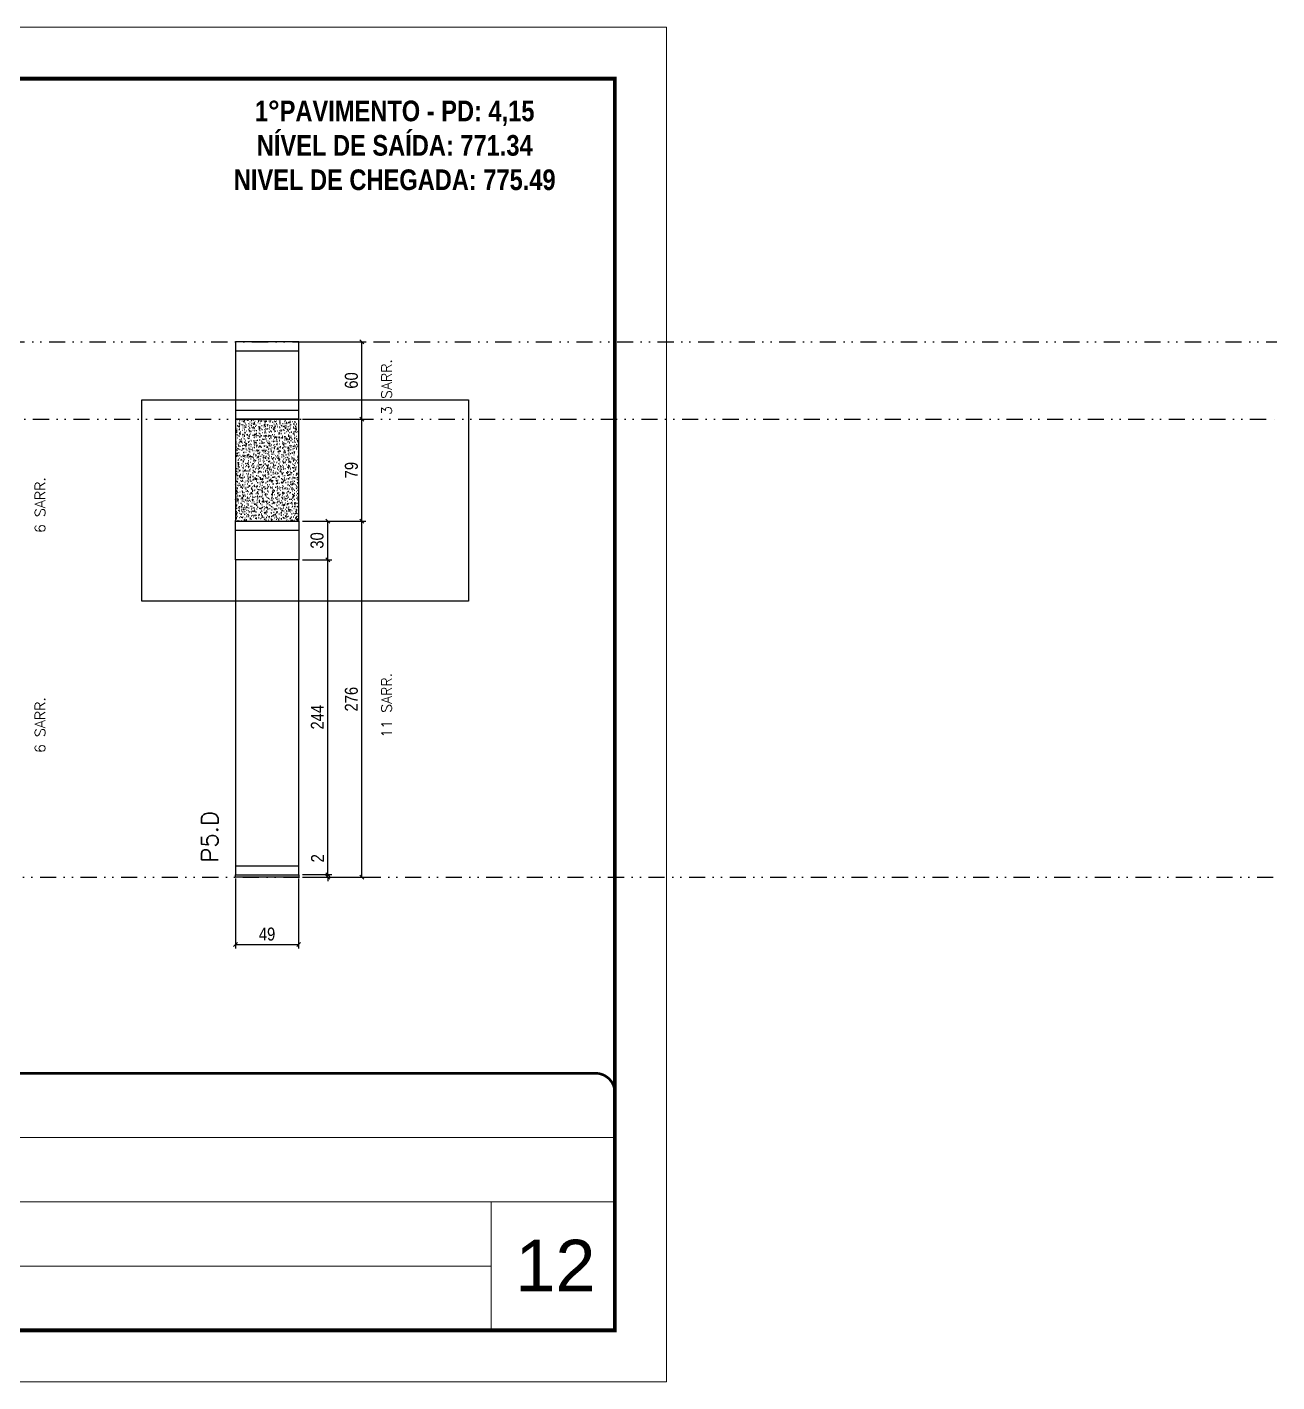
# Model space of a CAD drawing. Extents: x 13770 to 23315, y 867 to 16997.
# Drawn here: x 20144 to 21113, y 13501 to 14551 of the extents above; entities that cross this region are included whole.
import ezdxf

# ---------------------------------------------------------------- set-up
doc = ezdxf.new("R2010")
doc.units = 0
for name, pattern in [('CONTINUO', [0]), ('DASHED', [0.75, 0.5, -0.25]), ('DIVIDE2', [0.625, 0.25, -0.125, 0, -0.125, 0, -0.125])]:
    doc.linetypes.add(name, pattern=pattern)
for name, color, linetype, lineweight in [('CARIMBO', 255, 'Continuous', 9), ('Folhas', 255, 'Continuous', 9), ('SARRAFO DE PRESSAO', 251, 'DASHED', 9), ('Texto Seção', 7, 'Continuous', 15)]:
    doc.layers.add(name, color=color, linetype=linetype, lineweight=lineweight)
for name, color, linetype in [('COTA', 241, 'Continuous'), ('NOMENCLATURA', 7, 'Continuous'), ('Nível', 160, 'Continuous'), ('Painéis', 200, 'Continuous'), ('SARR_2.2x7', 40, 'Continuous')]:
    doc.layers.add(name, color=color, linetype=linetype)
doc.styles.add('ARIAL', font='arial.ttf')
doc.styles.add('COTA TECNICA', font='techl___.ttf', dxfattribs={"height": 10})
doc.styles.add('COTA TECNICA-50', font='techl___.ttf', dxfattribs={"height": 10})
doc.styles.add('REGUA-120', font='ROMANS.shx', dxfattribs={"height": 15})
doc.styles.add('ROMANC', font='techb___.ttf', dxfattribs={"height": 2.5})
doc.styles.add('ROMANS', font='romans.shx')
doc.styles.add('Tecnologia', font='')
doc.styles.get('Tecnologia').set_extended_font_data('Forgotten Futurist')
doc.dimstyles.new('COTA PAINEL-50', dxfattribs={"dimtxt": 10, "dimasz": 3, "dimexe": 3, "dimexo": 3, "dimgap": 3, "dimtad": 1, "dimdec": 1, "dimzin": 12, "dimdsep": 46, "dimtxsty": 'COTA TECNICA-50', "dimblk1": 'OBLIQUE', "dimblk2": 'OBLIQUE', "dimsah": 1, "dimcen": 0.9, "dimclrd": 4, "dimclre": 4, "dimclrt": 240, "dimadec": 1, "dimazin": 3, "dimtfac": 1, "dimtdec": 1, "dimtmove": 0, "dimatfit": 3, "dimfxl": 1, "dimtolj": 1, "dimtzin": 12, "dimarcsym": 0})
doc.dimstyles.new('PAINEL', dxfattribs={"dimtxt": 10, "dimasz": 3, "dimexe": 3, "dimexo": 3, "dimgap": 3, "dimtad": 1, "dimdec": 1, "dimzin": 12, "dimdsep": 46, "dimtxsty": 'COTA TECNICA', "dimblk1": 'OBLIQUE', "dimblk2": 'OBLIQUE', "dimsah": 1, "dimcen": 0.9, "dimclrd": 4, "dimclre": 4, "dimclrt": 240, "dimadec": 1, "dimazin": 3, "dimtfac": 1, "dimtdec": 1, "dimtmove": 0, "dimatfit": 3, "dimfxl": 1, "dimtolj": 1, "dimtzin": 12, "dimarcsym": 0})

# ---------------------------------------------------------------- blocks, each defined once
blk = doc.blocks.new('9999999999')
at = {"color": 30, "linetype": 'CONTINUO'}
for p, q in [((98564.6, 34230.2), (98564.6, 34429.4)), ((98564.6, 34379.6), (99584, 34379.6)), ((98564.6, 34329.8), (99488, 34329.8)), ((99584, 34329.8), (99488, 34329.8)), ((99488, 34329.8), (99488, 34230.2)), ((98564.6, 34280), (99488, 34280))]:
    blk.add_line(p, q, dxfattribs=at)
at = {"color": 30, "linetype": 'CONTINUO', "const_width": 2}
blk.add_lwpolyline([(99584, 34230.2), (99584, 34414.4, 0.414214), (99569, 34429.4), (98229, 34429.4, 0.414214), (98214, 34414.4), (98214, 34245.2, 0.414214), (98229, 34230.2), (99584, 34230.2)], format="xyb", dxfattribs=at)
at = {"layer": 'Folhas'}
blk.add_lwpolyline([(98139, 34190.2), (99624, 34190.2), (99624, 35240.2), (98139, 35240.2)], close=True, dxfattribs=at)
at = {"layer": 'Folhas', "color": 30, "const_width": 3}
blk.add_lwpolyline([(98214, 34230.2), (99584, 34230.2), (99584, 35200.2), (98214, 35200.2)], close=True, dxfattribs=at)
at = {"color": 7, "linetype": 'Continuous', "ltscale": 5, "style": 'ARIAL'}
for s, height, p in [('SCHWARTZ', 15.48, (98837.7, 34393.1)), ('GWT', 15.48, (98837.7, 34343.3)), ('1°PAVIMENTO', 15.483, (98837.7, 34293.5)), ('NOVA SISTEMAS CONSTRUTIVOS', 11.059, (98263.2, 34267.2)), ('PILARES', 15.48, (98837.7, 34243.7))]:
    blk.add_text(s, height=height, dxfattribs=at).set_placement(p)
at = {"layer": 'Folhas', "color": 7, "style": 'Tecnologia', "width": 1.5}
for s, p in [('CLIENTE:', (98573.7, 34397.2)), ('OBRA:', (98573.7, 34347.3)), ('PAVIMENTO:', (98573.7, 34297.5)), ('PROJETO:', (98573.7, 34247.7))]:
    blk.add_text(s, height=14, dxfattribs=at).set_placement(p)
blk = doc.blocks.new('_Oblique')
at = {"color": 0, "linetype": 'ByBlock', "lineweight": -2}
blk.add_line((-0.5, -0.5), (0.5, 0.5), dxfattribs=at)
blk = doc.blocks.new('*D229')
at = {"layer": 'COTA', "color": 4, "lineweight": -2, "transparency": 16777216}
for p, q in [((20305.4, 13891.5), (20305.4, 13837.3)), ((20354.4, 13891.5), (20354.4, 13837.3)), ((20305.4, 13840.3), (20354.4, 13840.3))]:
    blk.add_line(p, q, dxfattribs=at)
at = {"layer": 'Defpoints', "color": 0, "transparency": 16777216}
for p in [(20305.4, 13894.5), (20354.4, 13894.5), (20354.4, 13840.3)]:
    blk.add_point(p, dxfattribs=at)
at = {"layer": 'COTA', "color": 4, "lineweight": -2, "transparency": 16777216, "xscale": 3, "yscale": 3, "zscale": 3, "rotation": 180}
blk.add_blockref('_Oblique', (20305.4, 13840.3), dxfattribs=at)
at = {"layer": 'COTA', "color": 4, "lineweight": -2, "transparency": 16777216, "xscale": 3, "yscale": 3, "zscale": 3}
blk.add_blockref('_Oblique', (20354.4, 13840.3), dxfattribs=at)
at = {"layer": 'COTA', "color": 240, "transparency": 16777216, "insert": (20329.9, 13848.4), "char_height": 10, "attachment_point": 5, "style": 'COTA TECNICA'}
blk.add_mtext('\\A1;49', dxfattribs=at)
blk = doc.blocks.new('*D230')
at = {"layer": 'COTA', "color": 4, "lineweight": -2, "transparency": 16777216}
for p, q in [((20357.4, 14168.5), (20406.4, 14168.5)), ((20403.4, 13892.5), (20403.4, 14168.5)), ((20357.4, 13892.5), (20406.4, 13892.5))]:
    blk.add_line(p, q, dxfattribs=at)
at = {"layer": 'Defpoints', "color": 0, "transparency": 16777216}
for p in [(20354.4, 14168.5), (20403.4, 14168.5), (20354.4, 13892.5)]:
    blk.add_point(p, dxfattribs=at)
at = {"layer": 'COTA', "color": 4, "lineweight": -2, "transparency": 16777216, "xscale": 3, "yscale": 3, "zscale": 3}
for p, rotation in [((20403.4, 14168.5), 90), ((20403.4, 13892.5), 270)]:
    blk.add_blockref('_Oblique', p, dxfattribs=dict(at, rotation=rotation))
at = {"layer": 'COTA', "color": 240, "transparency": 16777216, "insert": (20395.3, 14030.5), "char_height": 10, "attachment_point": 5, "rotation": 90, "style": 'COTA TECNICA-50'}
blk.add_mtext('\\A1;276', dxfattribs=at)
blk = doc.blocks.new('*D231')
at = {"layer": 'COTA', "color": 4, "lineweight": -2, "transparency": 16777216}
for p, q in [((20377, 13894.5), (20377, 13913.3)), ((20357.4, 13894.5), (20380, 13894.5)), ((20357.4, 13892.5), (20380, 13892.5)), ((20377, 13892.5), (20377, 13894.5)), ((20377, 13892.5), (20377, 13889.5))]:
    blk.add_line(p, q, dxfattribs=at)
at = {"layer": 'Defpoints', "color": 0, "transparency": 16777216}
for p in [(20354.4, 13894.5), (20354.4, 13892.5), (20377, 13892.5)]:
    blk.add_point(p, dxfattribs=at)
at = {"layer": 'COTA', "color": 4, "lineweight": -2, "transparency": 16777216, "xscale": 3, "yscale": 3, "zscale": 3}
for p, rotation in [((20377, 13894.5), 270), ((20377, 13892.5), 90)]:
    blk.add_blockref('_Oblique', p, dxfattribs=dict(at, rotation=rotation))
at = {"layer": 'COTA', "color": 240, "transparency": 16777216, "insert": (20369, 13907.2), "char_height": 10, "attachment_point": 5, "rotation": 90, "style": 'COTA TECNICA-50'}
blk.add_mtext('\\A1;2', dxfattribs=at)
blk = doc.blocks.new('*D232')
at = {"layer": 'COTA', "color": 4, "lineweight": -2, "transparency": 16777216}
for p, q in [((20357.4, 14247.5), (20406.4, 14247.5)), ((20403.4, 14168.5), (20403.4, 14247.5)), ((20357.4, 14168.5), (20406.4, 14168.5))]:
    blk.add_line(p, q, dxfattribs=at)
at = {"layer": 'Defpoints', "color": 0, "transparency": 16777216}
for p in [(20354.4, 14247.5), (20403.4, 14247.5), (20354.4, 14168.5)]:
    blk.add_point(p, dxfattribs=at)
at = {"layer": 'COTA', "color": 4, "lineweight": -2, "transparency": 16777216, "xscale": 3, "yscale": 3, "zscale": 3}
for p, rotation in [((20403.4, 14247.5), 90), ((20403.4, 14168.5), 270)]:
    blk.add_blockref('_Oblique', p, dxfattribs=dict(at, rotation=rotation))
at = {"layer": 'COTA', "color": 240, "transparency": 16777216, "insert": (20395.3, 14208), "char_height": 10, "attachment_point": 5, "rotation": 90, "style": 'COTA TECNICA'}
blk.add_mtext('\\A1;79', dxfattribs=at)
blk = doc.blocks.new('*D242')
at = {"layer": 'COTA', "color": 4, "lineweight": -2, "transparency": 16777216}
for p, q in [((20357.4, 14138.5), (20380, 14138.5)), ((20377, 13894.5), (20377, 14138.5)), ((20357.4, 13894.5), (20380, 13894.5))]:
    blk.add_line(p, q, dxfattribs=at)
at = {"layer": 'Defpoints', "color": 0, "transparency": 16777216}
for p in [(20354.4, 14138.5), (20377, 14138.5), (20354.4, 13894.5)]:
    blk.add_point(p, dxfattribs=at)
at = {"layer": 'COTA', "color": 4, "lineweight": -2, "transparency": 16777216, "xscale": 3, "yscale": 3, "zscale": 3}
for p, rotation in [((20377, 14138.5), 90), ((20377, 13894.5), 270)]:
    blk.add_blockref('_Oblique', p, dxfattribs=dict(at, rotation=rotation))
at = {"layer": 'COTA', "color": 240, "transparency": 16777216, "insert": (20368.9, 14016.5), "char_height": 10, "attachment_point": 5, "rotation": 90, "style": 'COTA TECNICA'}
blk.add_mtext('\\A1;244', dxfattribs=at)
blk = doc.blocks.new('*D243')
at = {"layer": 'COTA', "color": 4, "lineweight": -2, "transparency": 16777216}
for p, q in [((20357.4, 14168.5), (20380, 14168.5)), ((20377, 14138.5), (20377, 14168.5)), ((20357.4, 14138.5), (20380, 14138.5))]:
    blk.add_line(p, q, dxfattribs=at)
at = {"layer": 'Defpoints', "color": 0, "transparency": 16777216}
for p in [(20354.4, 14168.5), (20377, 14168.5), (20354.4, 14138.5)]:
    blk.add_point(p, dxfattribs=at)
at = {"layer": 'COTA', "color": 4, "lineweight": -2, "transparency": 16777216, "xscale": 3, "yscale": 3, "zscale": 3}
for p, rotation in [((20377, 14168.5), 90), ((20377, 14138.5), 270)]:
    blk.add_blockref('_Oblique', p, dxfattribs=dict(at, rotation=rotation))
at = {"layer": 'COTA', "color": 240, "transparency": 16777216, "insert": (20368.7, 14153.5), "char_height": 10, "attachment_point": 5, "rotation": 90, "style": 'COTA TECNICA'}
blk.add_mtext('\\A1;30', dxfattribs=at)
blk = doc.blocks.new('*D248')
at = {"layer": 'COTA', "color": 4, "lineweight": -2, "transparency": 16777216}
for p, q in [((20357.4, 14307.5), (20406.4, 14307.5)), ((20403.4, 14247.5), (20403.4, 14307.5)), ((20357.4, 14247.5), (20406.4, 14247.5))]:
    blk.add_line(p, q, dxfattribs=at)
at = {"layer": 'Defpoints', "color": 0, "transparency": 16777216}
for p in [(20354.4, 14307.5), (20403.4, 14307.5), (20354.4, 14247.5)]:
    blk.add_point(p, dxfattribs=at)
at = {"layer": 'COTA', "color": 4, "lineweight": -2, "transparency": 16777216, "xscale": 3, "yscale": 3, "zscale": 3}
for p, rotation in [((20403.4, 14307.5), 90), ((20403.4, 14247.5), 270)]:
    blk.add_blockref('_Oblique', p, dxfattribs=dict(at, rotation=rotation))
at = {"layer": 'COTA', "color": 240, "transparency": 16777216, "insert": (20395.3, 14277.5), "char_height": 10, "attachment_point": 5, "rotation": 90, "style": 'COTA TECNICA'}
blk.add_mtext('\\A1;60', dxfattribs=at)

msp = doc.modelspace()

# ---------------------------------------------------------------- hatches: boundary and pattern name
at = {"layer": 'COTA'}
h = msp.add_hatch(dxfattribs=at)
h.set_pattern_fill('AR-CONC', color=256, scale=0.03)
h.set_pattern_definition([(50, (852.33, -1148.575), (5.4655401, -0.4781726), [0.5715, -6.2865]), (355, (852.33, -1148.575), (-1.0573026, 5.7317054), [0.4572, -5.0292175]), (100.451445, (852.785, -1148.615), (4.4082374, 5.2535326), [0.4857003, -5.3427073]), (46.1842, (852.33, -1147.051), (8.1323712, -1.2612698), [0.85725, -9.42975]), (96.635558, (853.0075, -1147.156), (7.122124, 7.4227837), [0.7285507, -8.0140682]), (351.18415, (852.33, -1147.051), (7.122124, 7.4227837), [0.685799, -7.543792]), (21, (853.092, -1147.432), (4.5484317, -3.06795595), [0.5715, -6.2865]), (326, (853.092, -1147.432), (1.8540609, 5.525639), [0.4572, -5.0292]), (71.451445, (853.471, -1147.688), (6.4024926, 2.4576831), [0.4857003, -5.3426981]), (37.5, (852.3298, -1148.5751), (0.0926581, 2.53665117), [0, -4.96824, 0, -5.1054, 0, -5.04825]), (7.5, (852.3298, -1148.575), (2.00458988, 3.00541724), [0, -2.91084, 0, -4.85394, 0, -1.92405]), (327.5, (850.6305, -1148.5751), (4.06771786, -0.17186232), [0, -1.905, 0, -5.9436, 0, -7.8867]), (317.5, (849.8685, -1148.575), (4.44387544, 0.76279473), [0, -2.4765, 0, -3.94716, 0, -5.6007])])
h.paths.add_polyline_path([(20354.43, 14168.45), (20354.43, 14247.45), (20305.43, 14247.45), (20305.43, 14168.45)])

# ---------------------------------------------------------------- linework, layer by layer
for points in [[(20232.72, 14262.46), (20486.17, 14262.46), (20486.17, 14106.55), (20232.72, 14106.55)], [(20305.43, 14168.45), (20354.43, 14168.45), (20354.43, 14247.45), (20305.43, 14247.45)]]:
    msp.add_lwpolyline(points, close=True, dxfattribs=at)
at = {"layer": 'Nível', "color": 4, "linetype": 'DIVIDE2', "ltscale": 50}
for p, q in [((19154.5, 14307.45), (21112.79, 14307.45)), ((17569.5, 14247.45), (21112.79, 14247.45)), ((13769.54, 13892.45), (21112.79, 13892.45))]:
    msp.add_line(p, q, dxfattribs=at)
at = {"layer": 'Painéis'}
for points in [[(20305.43, 14247.45), (20354.43, 14247.45), (20354.43, 14307.45), (20305.43, 14307.45)], [(20305.43, 14168.45), (20354.43, 14168.45), (20354.43, 14138.45), (20305.43, 14138.45)], [(20305.43, 13894.45), (20354.43, 13894.45), (20354.43, 14138.45), (20305.43, 14138.45)], [(20305.43, 13894.45), (20354.43, 13894.45), (20354.43, 13892.45), (20305.43, 13892.45)]]:
    msp.add_lwpolyline(points, close=True, dxfattribs=at)
at = {"layer": 'SARR_2.2x7', "linetype": 'ByBlock'}
for p, q in [((20305.43, 14300.45), (20354.43, 14300.45)), ((20305.43, 14254.45), (20354.43, 14254.45)), ((20305.43, 14161.45), (20354.43, 14161.45)), ((20305.43, 13901.45), (20354.43, 13901.45))]:
    msp.add_line(p, q, dxfattribs=at)

# ---------------------------------------------------------------- block references
at = {"layer": 'SARRAFO DE PRESSAO', "color": 6, "linetype": 'ByBlock'}
msp.add_blockref('9999999999', (-78984.48, -20688.84), dxfattribs=at)

# ---------------------------------------------------------------- texts
at = {"layer": 'CARIMBO', "style": 'ARIAL'}
msp.add_text('12', height=40, dxfattribs=at).set_placement((20522.36, 13571.51))
at = {"layer": 'NOMENCLATURA', "color": 2, "insert": (20428.88, 14494.4), "char_height": 16, "attachment_point": 2, "style": 'ROMANC'}
msp.add_mtext_dynamic_manual_height_columns('1°PAVIMENTO - PD: 4,15\\PNÍVEL DE SAÍDA: 771.34\\PNIVEL DE CHEGADA: 775.49', width=376.0554, gutter_width=1, heights=[0], dxfattribs=at)
at = {"layer": 'Texto Seção', "linetype": 'Continuous', "style": 'ROMANS'}
for s, p in [('3 SARR.', (20426.58, 14250.83)), ('6 SARR.', (20157.96, 14159.33)), ('11 SARR.', (20426.58, 14000.75)), ('6 SARR.', (20157.96, 13988.83))]:
    msp.add_text(s, height=8, rotation=90, dxfattribs=at).set_placement(p)
at = {"layer": 'Texto Seção', "insert": (20291.96, 13903.7), "char_height": 13, "width": 285.3299, "attachment_point": 7, "rotation": 90, "style": 'REGUA-120'}
msp.add_mtext('P5.D', dxfattribs=at)

# ---------------------------------------------------------------- dimensions: what is measured, and where the dimension line sits
at = {"layer": 'COTA'}
for base, p1, p2, dimstyle, picture, middle in [((20403.42, 14307.45), (20354.43, 14247.45), (20354.43, 14307.45), 'PAINEL', '*D248', (20395.31, 14277.45)), ((20403.42, 14247.45), (20354.43, 14168.45), (20354.43, 14247.45), 'PAINEL', '*D232', (20395.31, 14207.95)), ((20403.42, 14168.45), (20354.43, 13892.45), (20354.43, 14168.45), 'COTA PAINEL-50', '*D230', (20395.31, 14030.45)), ((20376.96, 14138.45), (20354.43, 13894.45), (20354.43, 14138.45), 'PAINEL', '*D242', (20368.89, 14016.45))]:
    dim = msp.add_linear_dim(base=base, p1=p1, p2=p2, angle=90, dimstyle=dimstyle, dxfattribs=at)
    dim.commit()
    dim.dimension.update_dxf_attribs({"geometry": picture, "text_midpoint": middle})
dim = msp.add_linear_dim(base=(20376.96, 14168.45), p1=(20354.43, 14138.45), p2=(20354.43, 14168.45), angle=90, dimstyle='PAINEL', override={"dimtmove": 1}, dxfattribs=at)
dim.commit()
dim.dimension.update_dxf_attribs({"geometry": '*D243', "text_midpoint": (20368.74, 14153.45)})
dim = msp.add_linear_dim(base=(20376.96, 13892.45), p1=(20354.43, 13894.45), p2=(20354.43, 13892.45), angle=90, dimstyle='COTA PAINEL-50', dxfattribs=at)
dim.commit()
dim.dimension.update_dxf_attribs({"geometry": '*D231', "text_midpoint": (20376.96, 13907.2), "dimtype": 160})
dim = msp.add_linear_dim(base=(20354.43, 13840.28), p1=(20305.43, 13894.45), p2=(20354.43, 13894.45), dimstyle='PAINEL', override={"dimarcsym": 2}, dxfattribs=at)
dim.commit()
dim.dimension.update_dxf_attribs({"geometry": '*D229', "text_midpoint": (20329.93, 13848.38)})

doc.saveas('drawing.dxf')
